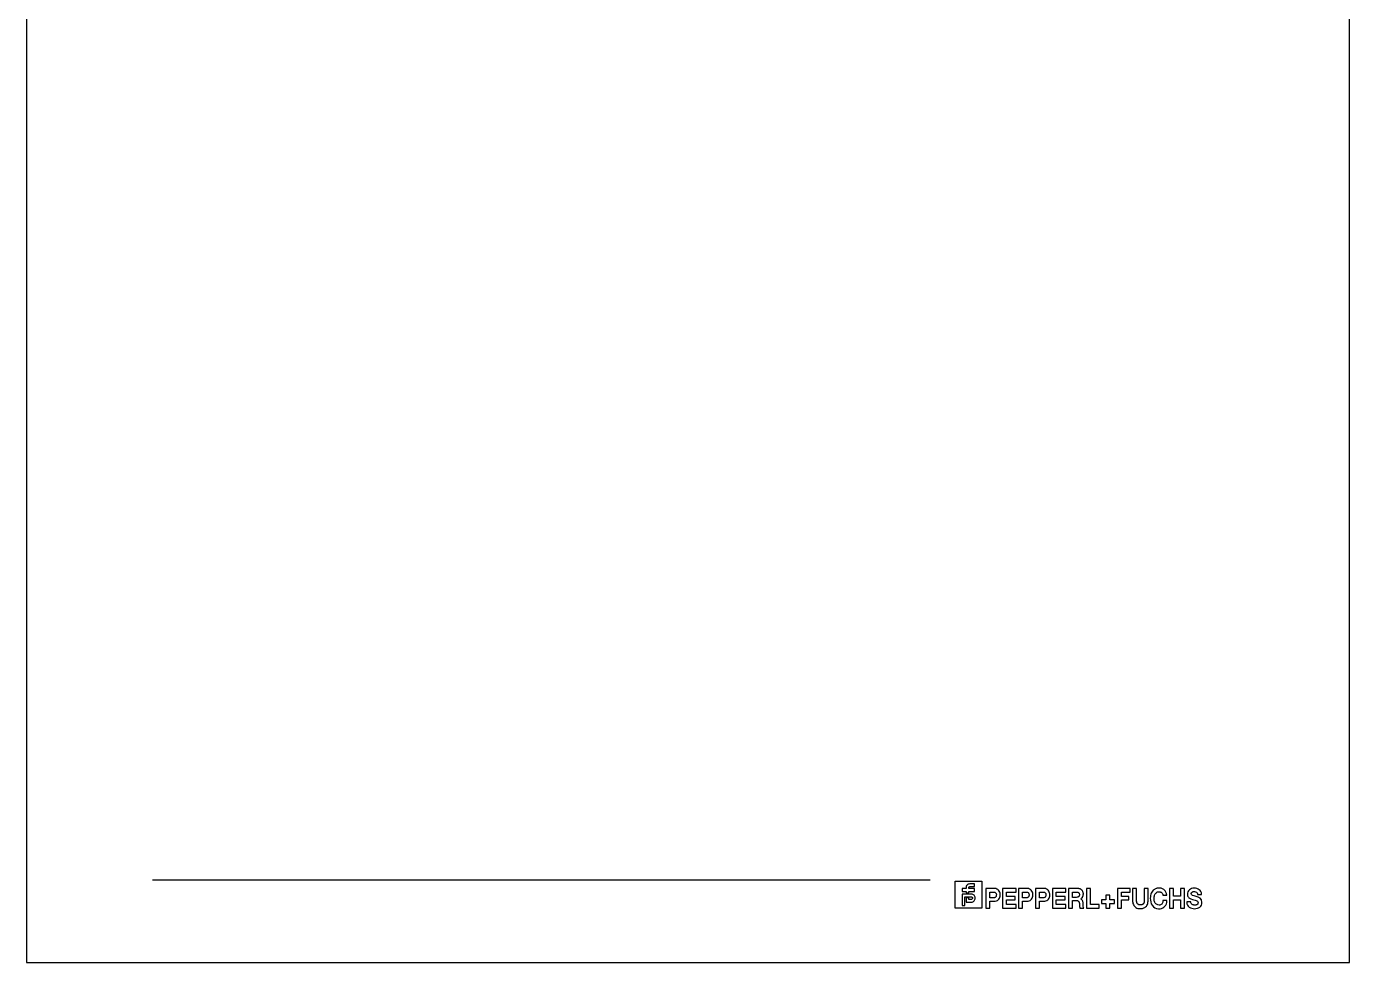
# Model space of a CAD drawing. Header units: metres. Extents: x 0 to 3575, y 0 to 842.
# Drawn here: x 2236 to 2831, y 0 to 421 of the extents above; entities that cross this region are included whole.
import ezdxf

# ---------------------------------------------------------------- set-up
doc = ezdxf.new("R2010")
doc.units = ezdxf.units.M
doc.layers.add('BORDER', color=2, linetype='Continuous')
doc.layers.add('SCHEMATICS', color=7, linetype='Continuous')

msp = doc.modelspace()

# ---------------------------------------------------------------- linework, layer by layer
at = {"layer": 'BORDER', "color": 2}
msp.add_lwpolyline([(2235.84, 0), (2831.12, 0), (2831.12, 841.89), (2235.84, 841.89), (2235.84, 0)], dxfattribs=at)
at = {"layer": 'SCHEMATICS', "color": 7}
for p, q in [((2292.53, 37.2), (2642.51, 37.2)), ((2653.62, 36.55), (2665.74, 36.55)), ((2653.62, 24.43), (2653.62, 36.55)), ((2665.74, 36.55), (2665.74, 24.43)), ((2658.58, 33.23), (2656.76, 33.23)), ((2656.76, 33.23), (2656.76, 32.01)), ((2656.76, 32.01), (2658.58, 32.01)), ((2656.76, 30.79), (2656.76, 25.65)), ((2658.58, 33.67), (2658.58, 33.23)), ((2658.58, 32.01), (2658.58, 31.27)), ((2658.58, 31.27), (2659.79, 31.27)), ((2662.42, 33.23), (2659.79, 33.23)), ((2659.79, 32.01), (2662.42, 32.01)), ((2662.42, 34.13), (2662.42, 35.34)), ((2662.42, 32.01), (2662.42, 33.23)), ((2671.54, 33.24), (2667.51, 33.24)), ((2667.51, 33.24), (2667.51, 24.43)), ((2669.31, 29.13), (2669.31, 31.69)), ((2669.31, 31.69), (2671.08, 31.69)), ((2681.09, 33.24), (2675.03, 33.24)), ((2675.03, 33.24), (2675.03, 24.42)), ((2676.82, 29.71), (2676.82, 31.62)), ((2676.82, 31.62), (2681.09, 31.62)), ((2681.09, 31.62), (2681.09, 33.24)), ((2686.27, 33.25), (2682.23, 33.25)), ((2682.23, 33.25), (2682.23, 24.42)), ((2684.04, 29.13), (2684.04, 31.7)), ((2684.04, 31.7), (2685.81, 31.7)), ((2693.84, 33.24), (2689.81, 33.24)), ((2689.81, 33.24), (2689.81, 24.43)), ((2691.62, 29.13), (2691.62, 31.69)), ((2691.62, 31.69), (2693.39, 31.69)), ((2703.48, 33.24), (2697.41, 33.24)), ((2697.41, 33.24), (2697.41, 24.42)), ((2699.2, 29.71), (2699.2, 31.62)), ((2699.2, 31.62), (2703.48, 31.62)), ((2703.48, 31.62), (2703.48, 33.24)), ((2709.06, 33.23), (2704.66, 33.23)), ((2704.66, 33.23), (2704.66, 24.43)), ((2706.44, 29.31), (2706.44, 31.68)), ((2706.44, 31.68), (2708.35, 31.68)), ((2708.35, 31.68), (2708.57, 31.68)), ((2714.58, 33.24), (2712.79, 33.24)), ((2712.79, 33.24), (2712.79, 24.43)), ((2714.58, 26.05), (2714.58, 33.24)), ((2723.28, 30.31), (2721.5, 30.31)), ((2721.5, 30.31), (2721.5, 28.17)), ((2723.28, 28.17), (2723.28, 30.31)), ((2732.38, 33.25), (2726.66, 33.25)), ((2726.66, 33.25), (2726.66, 24.43)), ((2728.45, 29.73), (2728.45, 31.62)), ((2728.45, 31.62), (2732.38, 31.62)), ((2732.38, 31.62), (2732.38, 33.25)), ((2735.3, 33.25), (2733.52, 33.25)), ((2733.52, 33.25), (2733.52, 27.59)), ((2735.3, 28.17), (2735.3, 33.25)), ((2740.47, 33.25), (2738.68, 33.25)), ((2738.68, 33.25), (2738.68, 28.17)), ((2740.47, 27.6), (2740.47, 33.25)), ((2747.19, 30.25), (2748.91, 30.25)), ((2748.91, 30.25), (2748.88, 30.47)), ((2751.88, 33.25), (2750.1, 33.25)), ((2750.1, 33.25), (2750.1, 24.43)), ((2751.88, 29.78), (2751.88, 33.25)), ((2755.12, 29.78), (2751.88, 29.78)), ((2756.89, 33.25), (2755.12, 33.25)), ((2755.12, 33.25), (2755.12, 29.78)), ((2756.89, 24.43), (2756.89, 33.25)), ((2762.79, 30.61), (2764.55, 30.61)), ((2764.55, 30.61), (2764.54, 30.82)), ((2665.74, 24.43), (2653.62, 24.43)), ((2656.76, 25.65), (2657.97, 25.65)), ((2657.97, 25.65), (2657.97, 29.57)), ((2657.97, 29.57), (2660.88, 29.57)), ((2659.79, 29.09), (2658.58, 29.09)), ((2658.58, 29.09), (2658.58, 27.14)), ((2658.58, 27.14), (2660.88, 27.14)), ((2659.79, 28.36), (2659.79, 29.09)), ((2667.51, 24.43), (2669.31, 24.43)), ((2671.02, 29.13), (2669.31, 29.13)), ((2669.31, 24.43), (2669.31, 27.59)), ((2669.31, 27.59), (2671.36, 27.59)), ((2671.33, 29.16), (2671.02, 29.13)), ((2671.36, 27.59), (2671.72, 27.61)), ((2675.03, 24.42), (2681.09, 24.42)), ((2680.75, 29.71), (2676.82, 29.71)), ((2676.82, 26.04), (2676.82, 28.17)), ((2676.82, 28.17), (2680.75, 28.17)), ((2681.09, 26.04), (2676.82, 26.04)), ((2680.75, 28.17), (2680.75, 29.71)), ((2681.09, 24.42), (2681.09, 26.04)), ((2682.23, 24.42), (2684.04, 24.42)), ((2685.75, 29.13), (2684.04, 29.13)), ((2684.04, 24.42), (2684.04, 27.58)), ((2684.04, 27.58), (2686.09, 27.58)), ((2686.06, 29.15), (2685.75, 29.13)), ((2686.09, 27.58), (2686.46, 27.61)), ((2689.81, 24.43), (2691.62, 24.43)), ((2693.32, 29.13), (2691.62, 29.13)), ((2691.62, 24.43), (2691.62, 27.59)), ((2691.62, 27.59), (2693.67, 27.59)), ((2693.63, 29.16), (2693.32, 29.13)), ((2693.67, 27.59), (2694.03, 27.61)), ((2697.41, 24.42), (2703.48, 24.42)), ((2703.13, 29.71), (2699.2, 29.71)), ((2699.2, 26.04), (2699.2, 28.17)), ((2699.2, 28.17), (2703.13, 28.17)), ((2703.48, 26.04), (2699.2, 26.04)), ((2703.13, 28.17), (2703.13, 29.71)), ((2703.48, 24.42), (2703.48, 26.04)), ((2704.66, 24.43), (2706.44, 24.43)), ((2708.14, 29.31), (2706.44, 29.31)), ((2706.44, 24.43), (2706.44, 27.84)), ((2706.44, 27.84), (2708.31, 27.84)), ((2708.56, 29.33), (2708.14, 29.31)), ((2708.31, 27.84), (2708.57, 27.84)), ((2709.77, 24.68), (2709.84, 24.43)), ((2709.84, 24.43), (2711.53, 24.43)), ((2710.17, 28.64), (2710.52, 28.89)), ((2710.42, 28.48), (2710.17, 28.64)), ((2711.45, 24.74), (2711.34, 25.36)), ((2711.53, 24.43), (2711.45, 24.74)), ((2712.79, 24.43), (2718.51, 24.43)), ((2718.51, 26.05), (2714.58, 26.05)), ((2718.51, 24.43), (2718.51, 26.05)), ((2721.5, 28.17), (2719.45, 28.17)), ((2719.45, 28.17), (2719.45, 26.6)), ((2719.45, 26.6), (2721.5, 26.6)), ((2721.5, 26.6), (2721.5, 24.43)), ((2721.5, 24.43), (2723.28, 24.43)), ((2725.33, 28.17), (2723.28, 28.17)), ((2723.28, 24.43), (2723.28, 26.6)), ((2723.28, 26.6), (2725.33, 26.6)), ((2725.33, 26.6), (2725.33, 28.17)), ((2726.66, 24.43), (2728.45, 24.43)), ((2731.88, 29.73), (2728.45, 29.73)), ((2728.45, 24.43), (2728.45, 28.17)), ((2728.45, 28.17), (2731.88, 28.17)), ((2731.88, 28.17), (2731.88, 29.73)), ((2735.34, 27.43), (2735.3, 28.17)), ((2738.68, 28.17), (2738.68, 27.43)), ((2740.43, 27.07), (2740.47, 27.6)), ((2748.91, 27.83), (2747.18, 27.83)), ((2747.18, 27.83), (2747.18, 27.56)), ((2748.93, 27.67), (2748.91, 27.83)), ((2750.1, 24.43), (2751.88, 24.43)), ((2751.88, 24.43), (2751.88, 28.2)), ((2751.88, 28.2), (2755.12, 28.2)), ((2755.12, 28.2), (2755.12, 24.43)), ((2755.12, 24.43), (2756.89, 24.43)), ((2759.68, 27.36), (2757.9, 27.36)), ((2757.9, 27.36), (2757.9, 27.1)), ((2759.68, 27.24), (2759.68, 27.36))]:
    msp.add_line(p, q, dxfattribs=at)
for points in [[(2660.88, 30.79), (2660.64, 30.79), (2660.15, 30.79), (2659.49, 30.79), (2658.74, 30.79), (2658.01, 30.79), (2657.37, 30.79), (2656.93, 30.79), (2656.76, 30.79)], [(2660.25, 35.34), (2659.89, 35.3), (2659.57, 35.2), (2659.28, 35.03), (2659.04, 34.82), (2658.84, 34.57), (2658.7, 34.29), (2658.61, 33.99), (2658.58, 33.67)], [(2659.79, 33.67), (2659.8, 33.77), (2659.82, 33.86), (2659.87, 33.94), (2659.92, 34), (2659.99, 34.05), (2660.07, 34.09), (2660.15, 34.12), (2660.24, 34.13)], [(2659.79, 33.23), (2659.79, 33.31), (2659.79, 33.39), (2659.79, 33.46), (2659.79, 33.52), (2659.79, 33.57), (2659.79, 33.62), (2659.79, 33.65), (2659.79, 33.67)], [(2659.79, 31.27), (2659.79, 31.28), (2659.79, 31.33), (2659.79, 31.39), (2659.79, 31.49), (2659.79, 31.6), (2659.79, 31.72), (2659.79, 31.86), (2659.79, 32.01)], [(2660.24, 34.13), (2660.48, 34.13), (2660.8, 34.13), (2661.16, 34.13), (2661.52, 34.13), (2661.87, 34.13), (2662.15, 34.13), (2662.34, 34.13), (2662.42, 34.13)], [(2662.42, 35.34), (2662.33, 35.34), (2662.09, 35.34), (2661.75, 35.34), (2661.36, 35.34), (2660.97, 35.34), (2660.62, 35.34), (2660.36, 35.34), (2660.25, 35.34)], [(2662.68, 28.98), (2662.65, 29.33), (2662.55, 29.66), (2662.4, 29.97), (2662.19, 30.24), (2661.92, 30.46), (2661.62, 30.64), (2661.26, 30.75), (2660.88, 30.79)], [(2671.08, 31.69), (2671.11, 31.69), (2671.15, 31.69), (2671.18, 31.69), (2671.21, 31.68), (2671.24, 31.68), (2671.27, 31.67), (2671.3, 31.67), (2671.33, 31.67)], [(2671.33, 31.67), (2671.54, 31.62), (2671.73, 31.53), (2671.88, 31.4), (2672.01, 31.23), (2672.1, 31.04), (2672.17, 30.83), (2672.21, 30.61), (2672.22, 30.38)], [(2672.22, 30.38), (2672.2, 30.16), (2672.15, 29.95), (2672.08, 29.75), (2671.98, 29.57), (2671.86, 29.41), (2671.7, 29.29), (2671.53, 29.2), (2671.33, 29.16)], [(2671.97, 33.22), (2671.92, 33.22), (2671.87, 33.23), (2671.82, 33.23), (2671.77, 33.24), (2671.71, 33.24), (2671.66, 33.24), (2671.6, 33.24), (2671.54, 33.24)], [(2671.72, 27.61), (2672.22, 27.71), (2672.66, 27.9), (2673.04, 28.19), (2673.36, 28.55), (2673.61, 28.96), (2673.8, 29.42), (2673.91, 29.9), (2673.96, 30.38)], [(2673.96, 30.38), (2673.94, 30.82), (2673.86, 31.26), (2673.71, 31.7), (2673.5, 32.11), (2673.22, 32.49), (2672.87, 32.81), (2672.46, 33.06), (2671.97, 33.22)], [(2685.81, 31.7), (2685.85, 31.7), (2685.88, 31.69), (2685.91, 31.69), (2685.94, 31.69), (2685.97, 31.68), (2686, 31.68), (2686.03, 31.67), (2686.06, 31.67)], [(2686.06, 31.67), (2686.28, 31.63), (2686.46, 31.53), (2686.62, 31.4), (2686.74, 31.23), (2686.84, 31.04), (2686.9, 30.83), (2686.94, 30.61), (2686.95, 30.38)], [(2686.95, 30.38), (2686.93, 30.16), (2686.89, 29.95), (2686.81, 29.75), (2686.71, 29.56), (2686.59, 29.41), (2686.44, 29.28), (2686.26, 29.2), (2686.06, 29.15)], [(2686.7, 33.22), (2686.65, 33.23), (2686.6, 33.24), (2686.55, 33.24), (2686.5, 33.24), (2686.45, 33.24), (2686.39, 33.25), (2686.33, 33.25), (2686.27, 33.25)], [(2686.46, 27.61), (2686.96, 27.7), (2687.4, 27.9), (2687.78, 28.18), (2688.1, 28.54), (2688.35, 28.96), (2688.54, 29.41), (2688.65, 29.89), (2688.7, 30.38)], [(2688.7, 30.38), (2688.68, 30.82), (2688.59, 31.27), (2688.45, 31.7), (2688.23, 32.12), (2687.95, 32.49), (2687.61, 32.81), (2687.19, 33.06), (2686.7, 33.22)], [(2693.39, 31.69), (2693.42, 31.69), (2693.45, 31.69), (2693.48, 31.69), (2693.51, 31.68), (2693.54, 31.68), (2693.57, 31.67), (2693.6, 31.67), (2693.63, 31.67)], [(2693.63, 31.67), (2693.85, 31.62), (2694.03, 31.53), (2694.19, 31.4), (2694.31, 31.23), (2694.41, 31.04), (2694.48, 30.83), (2694.51, 30.61), (2694.52, 30.38)], [(2694.52, 30.38), (2694.51, 30.16), (2694.46, 29.95), (2694.39, 29.75), (2694.29, 29.57), (2694.16, 29.41), (2694.01, 29.29), (2693.83, 29.2), (2693.63, 29.16)], [(2694.28, 33.22), (2694.23, 33.22), (2694.17, 33.23), (2694.12, 33.23), (2694.07, 33.24), (2694.02, 33.24), (2693.96, 33.24), (2693.9, 33.24), (2693.84, 33.24)], [(2694.03, 27.61), (2694.53, 27.71), (2694.97, 27.9), (2695.35, 28.19), (2695.67, 28.55), (2695.92, 28.96), (2696.1, 29.42), (2696.22, 29.89), (2696.26, 30.38)], [(2696.26, 30.38), (2696.24, 30.82), (2696.16, 31.26), (2696.01, 31.7), (2695.8, 32.11), (2695.52, 32.49), (2695.18, 32.81), (2694.76, 33.06), (2694.28, 33.22)], [(2709.55, 30.33), (2709.51, 30.11), (2709.44, 29.91), (2709.35, 29.74), (2709.23, 29.6), (2709.09, 29.49), (2708.93, 29.41), (2708.76, 29.36), (2708.56, 29.33)], [(2708.57, 31.68), (2708.75, 31.65), (2708.92, 31.61), (2709.07, 31.56), (2709.21, 31.47), (2709.32, 31.36), (2709.42, 31.2), (2709.49, 31.01), (2709.55, 30.76)], [(2710.17, 33), (2710.02, 33.06), (2709.89, 33.11), (2709.76, 33.15), (2709.63, 33.19), (2709.5, 33.21), (2709.37, 33.22), (2709.22, 33.23), (2709.06, 33.23)], [(2709.55, 30.76), (2709.55, 30.72), (2709.55, 30.67), (2709.55, 30.61), (2709.55, 30.56), (2709.55, 30.5), (2709.55, 30.44), (2709.55, 30.39), (2709.55, 30.33)], [(2711.26, 31.53), (2711.19, 31.78), (2711.1, 32), (2711, 32.21), (2710.88, 32.4), (2710.75, 32.58), (2710.58, 32.73), (2710.39, 32.87), (2710.17, 33)], [(2710.52, 28.89), (2710.69, 29.02), (2710.82, 29.16), (2710.94, 29.31), (2711.03, 29.47), (2711.1, 29.64), (2711.16, 29.83), (2711.22, 30.02), (2711.27, 30.23)], [(2711.27, 30.23), (2711.31, 30.41), (2711.34, 30.57), (2711.36, 30.73), (2711.36, 30.88), (2711.35, 31.03), (2711.33, 31.19), (2711.3, 31.35), (2711.26, 31.53)], [(2743.33, 32.84), (2742.84, 32.49), (2742.44, 32.1), (2742.12, 31.66), (2741.88, 31.18), (2741.7, 30.67), (2741.58, 30.12), (2741.51, 29.55), (2741.47, 28.95)], [(2743.2, 29), (2743.21, 29.19), (2743.23, 29.37), (2743.25, 29.55), (2743.28, 29.72), (2743.32, 29.88), (2743.35, 30.03), (2743.39, 30.17), (2743.43, 30.28)], [(2745.43, 33.45), (2745.12, 33.44), (2744.84, 33.42), (2744.58, 33.37), (2744.33, 33.31), (2744.09, 33.23), (2743.84, 33.12), (2743.59, 33), (2743.33, 32.84)], [(2743.43, 30.28), (2743.57, 30.61), (2743.74, 30.92), (2743.95, 31.18), (2744.2, 31.41), (2744.47, 31.59), (2744.78, 31.73), (2745.12, 31.8), (2745.48, 31.82)], [(2747.8, 32.6), (2747.55, 32.83), (2747.29, 33.02), (2747.02, 33.17), (2746.74, 33.29), (2746.44, 33.37), (2746.12, 33.42), (2745.79, 33.44), (2745.43, 33.45)], [(2745.48, 31.82), (2745.72, 31.8), (2745.94, 31.75), (2746.14, 31.68), (2746.33, 31.59), (2746.5, 31.47), (2746.66, 31.33), (2746.81, 31.16), (2746.95, 30.96)], [(2746.95, 30.96), (2747, 30.87), (2747.05, 30.79), (2747.08, 30.7), (2747.11, 30.62), (2747.14, 30.54), (2747.16, 30.45), (2747.18, 30.35), (2747.19, 30.25)], [(2748.88, 30.47), (2748.84, 30.65), (2748.8, 30.86), (2748.74, 31.09), (2748.64, 31.35), (2748.51, 31.63), (2748.33, 31.94), (2748.1, 32.26), (2747.8, 32.6)], [(2761.17, 33.45), (2760.58, 33.4), (2760.02, 33.26), (2759.5, 33.03), (2759.05, 32.71), (2758.67, 32.3), (2758.39, 31.82), (2758.21, 31.26), (2758.16, 30.62)], [(2758.16, 30.62), (2758.2, 30.27), (2758.29, 29.94), (2758.44, 29.64), (2758.63, 29.37), (2758.85, 29.14), (2759.11, 28.93), (2759.4, 28.76), (2759.71, 28.62)], [(2759.9, 31.11), (2760.07, 31.51), (2760.4, 31.78), (2760.83, 31.92), (2761.31, 31.94), (2761.8, 31.84), (2762.24, 31.63), (2762.58, 31.3), (2762.77, 30.88)], [(2764.71, 27.05), (2764.45, 28.17), (2763.86, 28.93), (2763.04, 29.4), (2762.13, 29.7), (2761.25, 29.92), (2760.5, 30.16), (2760.01, 30.52), (2759.9, 31.11)], [(2764.54, 30.82), (2764.44, 31.39), (2764.23, 31.9), (2763.91, 32.35), (2763.49, 32.74), (2763, 33.04), (2762.44, 33.27), (2761.82, 33.41), (2761.17, 33.45)], [(2762.77, 30.88), (2762.77, 30.8), (2762.78, 30.74), (2762.78, 30.69), (2762.78, 30.66), (2762.78, 30.64), (2762.78, 30.62), (2762.79, 30.62), (2762.79, 30.61)], [(2660.88, 28.36), (2660.8, 28.36), (2660.66, 28.36), (2660.48, 28.36), (2660.29, 28.36), (2660.1, 28.36), (2659.94, 28.36), (2659.83, 28.36), (2659.79, 28.36)], [(2660.88, 29.57), (2661, 29.56), (2661.12, 29.52), (2661.22, 29.45), (2661.3, 29.37), (2661.37, 29.28), (2661.43, 29.18), (2661.46, 29.08), (2661.47, 28.98)], [(2661.47, 28.98), (2661.45, 28.81), (2661.4, 28.68), (2661.33, 28.57), (2661.24, 28.49), (2661.15, 28.43), (2661.05, 28.39), (2660.96, 28.37), (2660.88, 28.36)], [(2660.88, 27.14), (2661.27, 27.18), (2661.62, 27.3), (2661.93, 27.47), (2662.19, 27.71), (2662.4, 27.99), (2662.55, 28.3), (2662.65, 28.63), (2662.68, 28.98)], [(2708.57, 27.84), (2708.66, 27.83), (2708.74, 27.82), (2708.81, 27.8), (2708.88, 27.78), (2708.95, 27.74), (2709.01, 27.7), (2709.07, 27.66), (2709.12, 27.6)], [(2709.12, 27.6), (2709.25, 27.46), (2709.35, 27.31), (2709.43, 27.15), (2709.48, 26.99), (2709.53, 26.82), (2709.56, 26.64), (2709.58, 26.44), (2709.59, 26.23)], [(2709.59, 26.23), (2709.61, 26.02), (2709.61, 25.82), (2709.62, 25.64), (2709.63, 25.45), (2709.65, 25.27), (2709.67, 25.09), (2709.71, 24.89), (2709.77, 24.68)], [(2711.19, 27.22), (2711.17, 27.34), (2711.12, 27.48), (2711.06, 27.65), (2710.98, 27.83), (2710.87, 28.01), (2710.74, 28.19), (2710.59, 28.35), (2710.42, 28.48)], [(2711.34, 25.36), (2711.3, 25.61), (2711.27, 25.84), (2711.26, 26.06), (2711.25, 26.27), (2711.24, 26.48), (2711.23, 26.71), (2711.22, 26.95), (2711.19, 27.22)], [(2733.52, 27.59), (2733.52, 27.51), (2733.53, 27.44), (2733.53, 27.38), (2733.54, 27.32), (2733.54, 27.26), (2733.55, 27.2), (2733.56, 27.13), (2733.57, 27.06)], [(2733.57, 27.06), (2733.69, 26.56), (2733.85, 26.1), (2734.06, 25.69), (2734.33, 25.32), (2734.65, 25), (2735.02, 24.72), (2735.44, 24.51), (2735.92, 24.35)], [(2736, 26.19), (2735.84, 26.31), (2735.71, 26.43), (2735.6, 26.57), (2735.51, 26.72), (2735.44, 26.88), (2735.39, 27.05), (2735.36, 27.23), (2735.34, 27.43)], [(2735.92, 24.35), (2736.07, 24.31), (2736.21, 24.29), (2736.34, 24.27), (2736.46, 24.26), (2736.59, 24.26), (2736.72, 24.26), (2736.86, 24.26), (2737.01, 24.26)], [(2736.99, 25.93), (2736.84, 25.93), (2736.71, 25.94), (2736.59, 25.96), (2736.47, 25.98), (2736.35, 26.01), (2736.23, 26.05), (2736.12, 26.11), (2736, 26.19)], [(2738.1, 26.19), (2737.97, 26.1), (2737.84, 26.03), (2737.71, 25.99), (2737.58, 25.95), (2737.44, 25.93), (2737.3, 25.93), (2737.15, 25.92), (2736.99, 25.93)], [(2737.01, 24.26), (2737.16, 24.26), (2737.29, 24.26), (2737.41, 24.27), (2737.53, 24.28), (2737.65, 24.29), (2737.77, 24.31), (2737.9, 24.34), (2738.04, 24.37)], [(2738.04, 24.37), (2738.53, 24.53), (2738.97, 24.74), (2739.37, 25.01), (2739.71, 25.32), (2739.99, 25.69), (2740.21, 26.1), (2740.36, 26.56), (2740.43, 27.07)], [(2738.68, 27.43), (2738.67, 27.23), (2738.65, 27.05), (2738.61, 26.88), (2738.55, 26.73), (2738.47, 26.58), (2738.37, 26.44), (2738.25, 26.31), (2738.1, 26.19)], [(2741.47, 28.95), (2741.51, 28.08), (2741.67, 27.24), (2741.94, 26.44), (2742.34, 25.72), (2742.86, 25.1), (2743.51, 24.62), (2744.28, 24.3), (2745.18, 24.17)], [(2743.29, 27.77), (2743.25, 27.92), (2743.23, 28.07), (2743.21, 28.21), (2743.2, 28.36), (2743.2, 28.51), (2743.2, 28.66), (2743.2, 28.82), (2743.2, 29)], [(2745.4, 25.83), (2744.93, 25.89), (2744.54, 26.02), (2744.21, 26.2), (2743.94, 26.44), (2743.72, 26.71), (2743.55, 27.03), (2743.41, 27.39), (2743.29, 27.77)], [(2745.18, 24.17), (2745.85, 24.21), (2746.48, 24.35), (2747.06, 24.58), (2747.59, 24.9), (2748.05, 25.31), (2748.43, 25.79), (2748.71, 26.36), (2748.89, 26.99)], [(2747.18, 27.56), (2747.14, 27.21), (2747.04, 26.88), (2746.87, 26.58), (2746.64, 26.31), (2746.38, 26.1), (2746.08, 25.94), (2745.75, 25.85), (2745.4, 25.83)], [(2748.89, 26.99), (2748.91, 27.09), (2748.92, 27.17), (2748.93, 27.25), (2748.93, 27.33), (2748.94, 27.41), (2748.94, 27.49), (2748.93, 27.58), (2748.93, 27.67)], [(2757.9, 27.1), (2757.98, 26.43), (2758.2, 25.85), (2758.54, 25.34), (2758.99, 24.93), (2759.51, 24.61), (2760.1, 24.38), (2760.74, 24.24), (2761.4, 24.21)], [(2759.75, 26.81), (2759.74, 26.87), (2759.72, 26.92), (2759.71, 26.97), (2759.7, 27.02), (2759.69, 27.07), (2759.69, 27.12), (2759.68, 27.18), (2759.68, 27.24)], [(2759.71, 28.62), (2760.46, 28.35), (2761.11, 28.16), (2761.66, 28.02), (2762.11, 27.89), (2762.46, 27.74), (2762.71, 27.54), (2762.88, 27.25), (2762.95, 26.83)], [(2761.4, 25.81), (2761.13, 25.85), (2760.86, 25.9), (2760.62, 25.97), (2760.39, 26.07), (2760.18, 26.2), (2760.01, 26.36), (2759.86, 26.56), (2759.75, 26.81)], [(2761.4, 24.21), (2762.03, 24.27), (2762.64, 24.41), (2763.21, 24.63), (2763.72, 24.94), (2764.14, 25.33), (2764.46, 25.82), (2764.66, 26.39), (2764.71, 27.05)], [(2762.95, 26.83), (2762.92, 26.54), (2762.81, 26.31), (2762.63, 26.12), (2762.4, 25.98), (2762.15, 25.89), (2761.89, 25.83), (2761.63, 25.81), (2761.4, 25.81)]]:
    msp.add_lwpolyline(points, dxfattribs=at)

doc.saveas('drawing.dxf')
